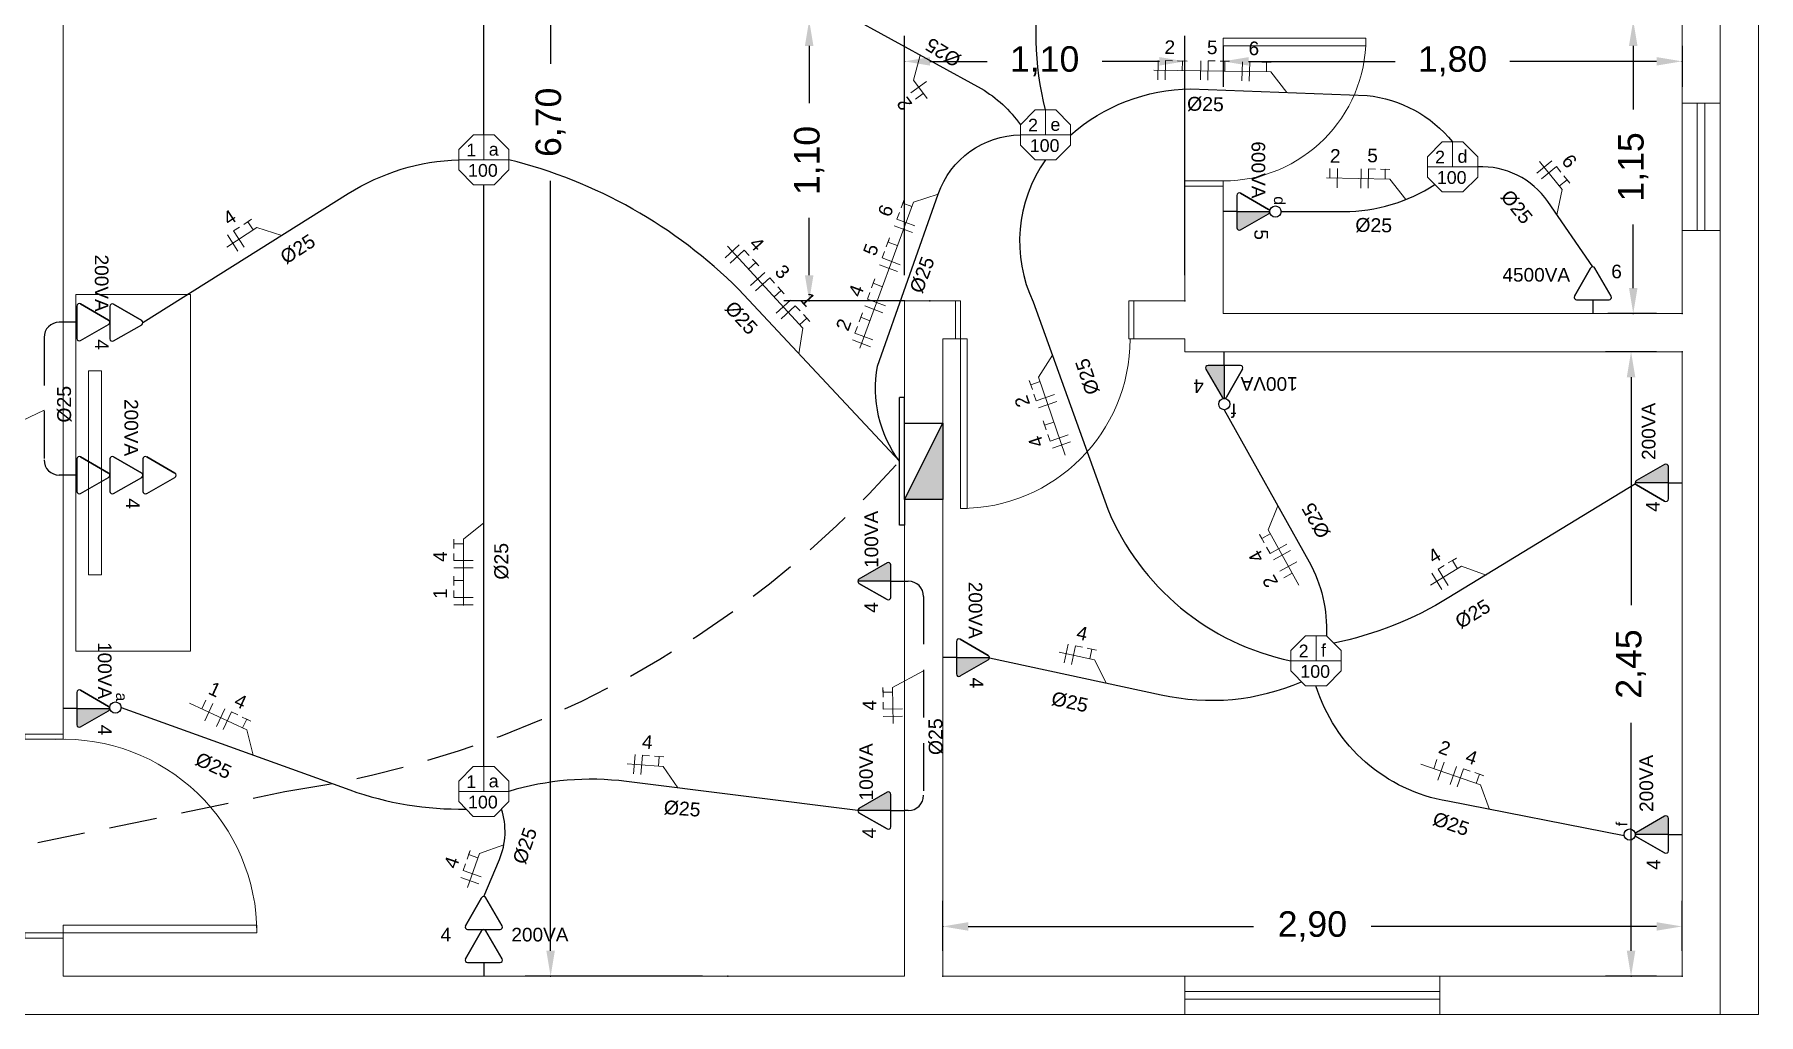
# Model space of a CAD drawing. Header units: millimetres. Extents: x 53 to 176, y -29 to 32.
# Drawn here: x 73.81 to 80.57, y 21.82 to 25.67 of the extents above; entities that cross this region are included whole.
import ezdxf

# ---------------------------------------------------------------- set-up
doc = ezdxf.new("R2010")
doc.units = ezdxf.units.MM
doc.linetypes.add('HIDDEN', pattern=[0.375, 0.25, -0.125])
doc.layers.get('0').update_dxf_attribs({"lineweight": 30})
for name, color, linetype in [('1 - Circuitos', 7, 'Continuous'), ('12 - Divisão dos circuitos', 7, 'Continuous'), ('5 - Identificadores', 7, 'Continuous'), ('7 - Eletroduto', 6, 'Continuous'), ('Pontos de iluminação', 5, 'Continuous'), ('Pontos de Tomadas', 240, 'Continuous')]:
    doc.layers.add(name, color=color, linetype=linetype)
for name, color, linetype, lineweight in [('19 - Diametros', 10, 'Continuous', 18), ('2 - Cotas', 242, 'Continuous', 9), ('3 - Cozinha', 160, 'Continuous', 20), ('4 - Edificação', 8, 'Continuous', 20), ('Portas', 251, 'Continuous', 9)]:
    doc.layers.add(name, color=color, linetype=linetype, lineweight=lineweight)
doc.styles.add('Arial0', font='arial.ttf', dxfattribs={"height": 3.14658})
doc.styles.add('SEACAD_Arial', font='arial.ttf')
doc.styles.get("Standard").update_dxf_attribs({"font": 'arial.ttf'})
doc.dimstyles.new('ISO-25', dxfattribs={"dimtxt": 0.1, "dimasz": 0.1, "dimexe": 0.1, "dimexo": 0.1, "dimgap": 0.1, "dimtad": 0, "dimzin": 1, "dimtxsty": 'Standard', "dimcen": 0.1, "dimadec": 0, "dimazin": 0, "dimtfac": 1, "dimtmove": 0, "dimatfit": 3, "dimfxl": 1, "dimarcsym": 0})
pattern_1 = [(0, (0, 0), (0, 6.985), [5.08, -1.905]), (90, (0, 0), (-6.985, 4e-16), [5.08, -1.905])]

# ---------------------------------------------------------------- blocks, each defined once
blk = doc.blocks.new('*D10')
at = {"layer": '12 - Divisão dos circuitos', "color": 0, "transparency": 16777216}
for p in [(80.2708, 24.4244), (80.0708, 21.9744), (80.2708, 21.9744)]:
    blk.add_point(p, dxfattribs=at)
at = {"layer": '2 - Cotas', "color": 0, "lineweight": -2, "transparency": 16777216}
for p, q in [((80.1708, 24.4244), (79.9708, 24.4244)), ((80.0708, 24.3244), (80.0708, 23.4305)), ((80.0708, 22.0744), (80.0708, 22.9683)), ((80.1708, 21.9744), (79.9708, 21.9744))]:
    blk.add_line(p, q, dxfattribs=at)
at = {"layer": '2 - Cotas', "color": 0, "transparency": 16777216}
for points in [[(80.0542, 24.3244), (80.0875, 24.3244), (80.0708, 24.4244)], [(80.0542, 22.0744), (80.0875, 22.0744), (80.0708, 21.9744)]]:
    blk.add_solid(points, dxfattribs=at)
at = {"layer": '2 - Cotas', "color": 0, "transparency": 16777216, "insert": (80.0708, 23.1994), "char_height": 0.1, "attachment_point": 5, "rotation": 90}
blk.add_mtext('2,45', dxfattribs=at)
blk = doc.blocks.new('*D11')
at = {"layer": '12 - Divisão dos circuitos', "color": 0, "transparency": 16777216}
for p in [(77.3708, 22.17), (77.3708, 21.9744), (80.2708, 21.9744)]:
    blk.add_point(p, dxfattribs=at)
at = {"layer": '2 - Cotas', "color": 0, "lineweight": -2, "transparency": 16777216}
for p, q in [((77.3708, 22.0744), (77.3708, 22.27)), ((80.2708, 22.0744), (80.2708, 22.27)), ((77.4708, 22.17), (78.5903, 22.17)), ((80.1708, 22.17), (79.0514, 22.17))]:
    blk.add_line(p, q, dxfattribs=at)
at = {"layer": '2 - Cotas', "color": 0, "transparency": 16777216}
for points in [[(77.4708, 22.1866), (77.4708, 22.1533), (77.3708, 22.17)], [(80.1708, 22.1866), (80.1708, 22.1533), (80.2708, 22.17)]]:
    blk.add_solid(points, dxfattribs=at)
at = {"layer": '2 - Cotas', "color": 0, "transparency": 16777216, "insert": (78.8208, 22.17), "char_height": 0.1, "attachment_point": 5}
blk.add_mtext('2,90', dxfattribs=at)
blk = doc.blocks.new('*D15')
at = {"layer": '12 - Divisão dos circuitos', "color": 0, "transparency": 16777216}
for p in [(80.2708, 25.7244), (80.0794, 24.5744), (80.2708, 24.5744)]:
    blk.add_point(p, dxfattribs=at)
at = {"layer": '2 - Cotas', "color": 0, "lineweight": -2, "transparency": 16777216}
for p, q in [((80.1708, 25.7244), (79.9794, 25.7244)), ((80.0794, 25.6244), (80.0794, 25.3749)), ((80.0794, 24.6744), (80.0794, 24.9238)), ((80.1708, 24.5744), (79.9794, 24.5744))]:
    blk.add_line(p, q, dxfattribs=at)
at = {"layer": '2 - Cotas', "color": 0, "transparency": 16777216}
for points in [[(80.0627, 25.6244), (80.0961, 25.6244), (80.0794, 25.7244)], [(80.0627, 24.6744), (80.0961, 24.6744), (80.0794, 24.5744)]]:
    blk.add_solid(points, dxfattribs=at)
at = {"layer": '2 - Cotas', "color": 0, "transparency": 16777216, "insert": (80.0794, 25.1494), "char_height": 0.1, "attachment_point": 5, "rotation": 90}
blk.add_mtext('1,15', dxfattribs=at)
blk = doc.blocks.new('*D29')
at = {"layer": '12 - Divisão dos circuitos', "color": 0, "transparency": 16777216}
for p in [(78.4708, 25.7244), (80.2708, 25.7244), (80.2708, 25.5636)]:
    blk.add_point(p, dxfattribs=at)
at = {"layer": '2 - Cotas', "color": 0, "lineweight": -2, "transparency": 16777216}
for p, q in [((78.4708, 25.6244), (78.4708, 25.4636)), ((78.5708, 25.5636), (79.1458, 25.5636)), ((80.1708, 25.5636), (79.5958, 25.5636)), ((80.2708, 25.6244), (80.2708, 25.4636))]:
    blk.add_line(p, q, dxfattribs=at)
at = {"layer": '2 - Cotas', "color": 0, "transparency": 16777216}
for points in [[(78.5708, 25.5803), (78.5708, 25.547), (78.4708, 25.5636)], [(80.1708, 25.5803), (80.1708, 25.547), (80.2708, 25.5636)]]:
    blk.add_solid(points, dxfattribs=at)
at = {"layer": '2 - Cotas', "color": 0, "transparency": 16777216, "insert": (79.3708, 25.5636), "char_height": 0.1, "attachment_point": 5}
blk.add_mtext('1,80', dxfattribs=at)
blk = doc.blocks.new('*D70')
at = {"layer": '12 - Divisão dos circuitos', "color": 0, "transparency": 16777216}
for p in [(76.5281, 28.6744), (75.8329, 21.9744), (76.5281, 21.9744)]:
    blk.add_point(p, dxfattribs=at)
at = {"layer": '2 - Cotas', "color": 0, "lineweight": -2, "transparency": 16777216}
for p, q in [((76.4281, 28.6744), (75.7329, 28.6744)), ((75.8329, 28.5744), (75.8329, 25.5544)), ((75.8329, 22.0744), (75.8329, 25.0944)), ((76.4281, 21.9744), (75.7329, 21.9744))]:
    blk.add_line(p, q, dxfattribs=at)
at = {"layer": '2 - Cotas', "color": 0, "transparency": 16777216}
for points in [[(75.8162, 28.5744), (75.8496, 28.5744), (75.8329, 28.6744)], [(75.8162, 22.0744), (75.8496, 22.0744), (75.8329, 21.9744)]]:
    blk.add_solid(points, dxfattribs=at)
at = {"layer": '2 - Cotas', "color": 0, "transparency": 16777216, "insert": (75.8329, 25.3244), "char_height": 0.1, "attachment_point": 5, "rotation": 90}
blk.add_mtext('6,70', dxfattribs=at)
blk = doc.blocks.new('*D71')
at = {"layer": '12 - Divisão dos circuitos', "color": 0, "transparency": 16777216}
for p in [(77.3208, 25.7244), (76.8471, 24.6244), (77.3208, 24.6244)]:
    blk.add_point(p, dxfattribs=at)
at = {"layer": '2 - Cotas', "color": 0, "lineweight": -2, "transparency": 16777216}
for p, q in [((77.2208, 25.7244), (76.7471, 25.7244)), ((76.8471, 25.6244), (76.8471, 25.3994)), ((76.8471, 24.7244), (76.8471, 24.9494)), ((77.2208, 24.6244), (76.7471, 24.6244))]:
    blk.add_line(p, q, dxfattribs=at)
at = {"layer": '2 - Cotas', "color": 0, "transparency": 16777216}
for points in [[(76.8304, 25.6244), (76.8638, 25.6244), (76.8471, 25.7244)], [(76.8304, 24.7244), (76.8638, 24.7244), (76.8471, 24.6244)]]:
    blk.add_solid(points, dxfattribs=at)
at = {"layer": '2 - Cotas', "color": 0, "transparency": 16777216, "insert": (76.8471, 25.1744), "char_height": 0.1, "attachment_point": 5, "rotation": 90}
blk.add_mtext('1,10', dxfattribs=at)
blk = doc.blocks.new('*D72')
at = {"layer": '12 - Divisão dos circuitos', "color": 0, "transparency": 16777216}
for p in [(77.2208, 25.5636), (77.2208, 24.6244), (78.3208, 24.6244)]:
    blk.add_point(p, dxfattribs=at)
at = {"layer": '2 - Cotas', "color": 0, "lineweight": -2, "transparency": 16777216}
for p, q in [((77.2208, 24.7244), (77.2208, 25.6636)), ((78.3208, 24.7244), (78.3208, 25.6636)), ((77.3208, 25.5636), (77.5458, 25.5636)), ((78.2208, 25.5636), (77.9958, 25.5636))]:
    blk.add_line(p, q, dxfattribs=at)
at = {"layer": '2 - Cotas', "color": 0, "transparency": 16777216}
for points in [[(77.3208, 25.5803), (77.3208, 25.547), (77.2208, 25.5636)], [(78.2208, 25.5803), (78.2208, 25.547), (78.3208, 25.5636)]]:
    blk.add_solid(points, dxfattribs=at)
at = {"layer": '2 - Cotas', "color": 0, "transparency": 16777216, "insert": (77.7708, 25.5636), "char_height": 0.1, "attachment_point": 5}
blk.add_mtext('1,10', dxfattribs=at)
blk = doc.blocks.new('ponto de luz')
at = {"color": 5, "linetype": 'Continuous', "lineweight": 15, "true_color": 0x000005}
blk.add_lwpolyline([(63.6396, -13.7603), (63.5583, -13.7603), (63.5009, -13.8188), (63.5009, -13.8984), (63.5583, -13.9569), (63.6396, -13.9569), (63.698, -13.8984), (63.698, -13.8188)], close=True, dxfattribs=at)
for points in [[(63.5995, -13.8589), (63.5995, -13.7603), (63.5995, -13.7603)], [(63.698, -13.8589), (63.5009, -13.8589), (63.5009, -13.8589)]]:
    blk.add_lwpolyline(points, dxfattribs=at)
at = {"layer": '1 - Circuitos'}
blk.add_attdef('N', (63.5309, -13.8452), '', height=0.05, dxfattribs=at)
at = {"layer": '5 - Identificadores', "flags": 4}
for tag, p in [('R', (63.6187, -13.8426)), ('S', (63.5376, -13.9254))]:
    blk.add_attdef(tag, p, '', height=0.05, dxfattribs=at)

msp = doc.modelspace()

# ---------------------------------------------------------------- hatches: boundary and pattern name
at = {"layer": '7 - Eletroduto'}
h = msp.add_hatch(color=256, dxfattribs=at)
h.dxf.hatch_style = 1
h.paths.add_polyline_path([(77.3708, 23.8446), (77.3708, 24.1446), (77.2208, 23.8446)])
at = {"layer": 'Pontos de Tomadas'}
h = msp.add_hatch(color=256, dxfattribs=at)
h.dxf.hatch_style = 1
h.paths.add_polyline_path([(78.6492, 24.9659, 0.268035), (78.6541, 24.9744), (78.5245, 24.9744), (78.5245, 24.9108, 0.577243), (78.5391, 24.9024)])
h = msp.add_hatch(dxfattribs=at)
h.set_pattern_fill('ANGLE', color=256)
h.set_pattern_definition(pattern_1)
h.paths.add_polyline_path([(79.9293, 24.7528, 0.577564), (79.9124, 24.7528), (79.8488, 24.6426, 0.577243), (79.8573, 24.628), (79.9844, 24.628, 0.577243), (79.9928, 24.6426)])
h = msp.add_hatch(dxfattribs=at)
h.set_pattern_fill('ANGLE', color=256)
h.set_pattern_definition(pattern_1)
h.paths.add_polyline_path([(79.9293, 24.7528, 0.577564), (79.9124, 24.7528), (79.8488, 24.6426, 0.577243), (79.8573, 24.628), (79.9844, 24.628, 0.577243), (79.9928, 24.6426)])
h = msp.add_hatch(dxfattribs=at)
h.set_pattern_fill('ANGLE', color=256)
h.set_pattern_definition(pattern_1)
h.paths.add_polyline_path([(79.9293, 24.7528, 0.577564), (79.9124, 24.7528), (79.8488, 24.6426, 0.577243), (79.8573, 24.628), (79.9844, 24.628, 0.577243), (79.9928, 24.6426)])
h = msp.add_hatch(color=256, dxfattribs=at)
h.dxf.hatch_style = 1
h.paths.add_polyline_path([(78.4669, 24.246, 0.268035), (78.4753, 24.2411), (78.4753, 24.3708), (78.4117, 24.3708, 0.577243), (78.4033, 24.3561)])
h = msp.add_hatch(dxfattribs=at)
h.set_pattern_fill('ANGLE', color=256)
h.set_pattern_definition(pattern_1)
h.paths.add_polyline_path([(78.4533, 24.2191, 1), (78.4973, 24.2191, 1)])
h = msp.add_hatch(color=256, dxfattribs=at)
h.dxf.hatch_style = 1
h.paths.add_polyline_path([(80.0924, 23.9188, 0.268035), (80.0875, 23.9104), (80.2172, 23.9104), (80.2172, 23.9739, 0.577243), (80.2026, 23.9824)])
h = msp.add_hatch(color=256, dxfattribs=at)
h.dxf.hatch_style = 1
h.paths.add_polyline_path([(77.0424, 23.5328, 0.268035), (77.0375, 23.5244), (77.1672, 23.5244), (77.1672, 23.5879, 0.577243), (77.1526, 23.5964)])
h = msp.add_hatch(color=256, dxfattribs=at)
h.dxf.hatch_style = 1
h.paths.add_polyline_path([(77.5492, 23.2159, 0.268035), (77.5541, 23.2244), (77.4245, 23.2244), (77.4245, 23.1608, 0.577243), (77.4391, 23.1524)])
h = msp.add_hatch(color=256, dxfattribs=at)
h.dxf.hatch_style = 1
h.paths.add_polyline_path([(74.0992, 23.0159, 0.268035), (74.1041, 23.0244), (73.9745, 23.0244), (73.9745, 22.9608, 0.577243), (73.9891, 22.9524)])
h = msp.add_hatch(color=256, dxfattribs=at)
h.dxf.hatch_style = 1
h.paths.add_polyline_path([(77.0424, 22.6328, 0.268035), (77.0375, 22.6244), (77.1672, 22.6244), (77.1672, 22.6879, 0.577243), (77.1526, 22.6964)])
h = msp.add_hatch(color=256, dxfattribs=at)
h.dxf.hatch_style = 1
h.paths.add_polyline_path([(80.0924, 22.5388, 0.268035), (80.0875, 22.5304), (80.2172, 22.5304), (80.2172, 22.5939, 0.577243), (80.2026, 22.6024)])
h = msp.add_hatch(dxfattribs=at)
h.set_pattern_fill('ANGLE', color=256)
h.set_pattern_definition(pattern_1)
h.paths.add_polyline_path([(80.0435, 22.5304, 1), (80.0875, 22.5304, 1)])

# ---------------------------------------------------------------- linework, layer by layer
at = {"layer": '1 - Circuitos', "color": 5, "linetype": 'Continuous', "lineweight": 15, "true_color": 0x000005}
for points in [[(77.2823, 25.5883), (77.2567, 25.4894), (77.3095, 25.4178)], [(78.7213, 25.4415), (78.6584, 25.522), (78.199, 25.5286)], [(79.7802, 24.9613), (79.8012, 25.0613), (79.7121, 25.1712)], [(79.1871, 25.0213), (79.1241, 25.1017), (78.8759, 25.1061)], [(77.353, 25.0432), (77.2562, 25.0106), (77.0457, 24.4384)], [(74.7781, 24.881), (74.6808, 24.9124), (74.5622, 24.8353)], [(76.8069, 24.4161), (76.8217, 24.5172), (76.5264, 24.8381)], [(77.8011, 24.4106), (77.7468, 24.3241), (77.8508, 24.0193)], [(73.8458, 24.1947), (73.7318, 24.1406), (73.721, 23.9995)], [(78.6851, 23.8204), (78.6471, 23.7255), (78.7679, 23.5087)], [(75.5708, 23.7538), (75.4915, 23.6894), (75.4915, 23.4284)], [(79.5019, 23.5483), (79.4056, 23.5826), (79.2848, 23.5089)], [(78.0123, 23.1252), (77.966, 23.2163), (77.8276, 23.246)], [(77.2958, 23.1725), (77.1745, 23.1072), (77.1761, 22.9657)], [(74.6662, 22.8421), (74.6411, 22.9411), (74.4158, 23.0454)], [(76.3319, 22.7132), (76.2738, 22.7972), (76.1328, 22.8081)], [(79.5155, 22.629), (79.4805, 22.725), (79.2458, 22.8059)], [(75.6494, 22.4906), (75.5533, 22.4559), (75.5069, 22.3222)]]:
    msp.add_lwpolyline(points, dxfattribs=at)
at = {"layer": '1 - Circuitos', "color": 7, "linetype": 'Continuous', "lineweight": 15, "true_color": 0x000007}
for points in [[(78.2149, 25.4913), (78.2163, 25.5669), (78.2163, 25.5669)], [(78.2728, 25.5658), (78.2451, 25.5663), (78.2437, 25.4908)], [(78.2922, 25.5655), (78.3293, 25.5648), (78.3113, 25.5651), (78.3106, 25.527)], [(78.3814, 25.4905), (78.3827, 25.5661), (78.3827, 25.5661)], [(78.4393, 25.5651), (78.4116, 25.5656), (78.4102, 25.49)], [(78.4587, 25.5648), (78.4958, 25.5641), (78.4778, 25.5644), (78.4771, 25.5262)], [(78.5447, 25.4867), (78.5461, 25.5623), (78.5461, 25.5623)], [(78.6026, 25.5612), (78.5749, 25.5617), (78.5735, 25.4861)], [(78.6221, 25.5609), (78.6591, 25.5602), (78.6411, 25.5605), (78.6405, 25.5224)], [(77.3073, 25.4846), (77.2464, 25.4397), (77.2464, 25.4397)], [(77.2948, 25.4378), (77.2644, 25.4153), (77.2644, 25.4153)], [(79.701, 25.1255), (79.7597, 25.1732), (79.7597, 25.1732)], [(78.8888, 25.1058), (78.8895, 25.1436), (78.8895, 25.1436)], [(78.9184, 25.0675), (78.9197, 25.1431), (78.9197, 25.1431)], [(79.0104, 25.0663), (79.0117, 25.1419), (79.0117, 25.1419)], [(79.0682, 25.1409), (79.0405, 25.1414), (79.0392, 25.0658)], [(79.0877, 25.1405), (79.1248, 25.1399), (79.1068, 25.1402), (79.1061, 25.102)], [(79.7953, 25.1293), (79.7778, 25.1508), (79.7191, 25.1032)], [(79.8076, 25.1142), (79.8309, 25.0854), (79.8196, 25.0993), (79.7899, 25.0753)], [(77.2075, 24.9892), (77.2204, 25.0239), (77.2142, 25.0071), (77.2499, 24.9937)], [(77.2007, 24.9709), (77.191, 24.945), (77.2619, 24.9186)], [(74.6126, 24.9136), (74.5894, 24.8985), (74.6306, 24.8351)], [(74.629, 24.9242), (74.66, 24.9444), (74.645, 24.9346), (74.6658, 24.9026)], [(77.2518, 24.8916), (77.181, 24.918), (77.181, 24.918)], [(74.6065, 24.8194), (74.5653, 24.8828), (74.5653, 24.8828)], [(76.5172, 24.7928), (76.5729, 24.844), (76.5729, 24.844)], [(76.6111, 24.8024), (76.5924, 24.8228), (76.5367, 24.7716)], [(77.1496, 24.8364), (77.1625, 24.8711), (77.1563, 24.8543), (77.1921, 24.8409)], [(76.6243, 24.7881), (76.6494, 24.7608), (76.6372, 24.774), (76.6091, 24.7482)], [(77.1939, 24.7388), (77.1231, 24.7652), (77.1231, 24.7652)], [(77.1428, 24.8181), (77.1331, 24.7922), (77.204, 24.7658)], [(76.6174, 24.6839), (76.6731, 24.7351), (76.6731, 24.7351)], [(76.7114, 24.6935), (76.6926, 24.7139), (76.637, 24.6627)], [(77.092, 24.6751), (77.1049, 24.7098), (77.0987, 24.693), (77.1344, 24.6796)], [(76.7245, 24.6792), (76.7496, 24.6519), (76.7375, 24.6651), (76.7094, 24.6393)], [(76.7176, 24.5751), (76.7732, 24.6263), (76.7732, 24.6263)], [(77.0852, 24.6568), (77.0755, 24.6309), (77.1464, 24.6045)], [(76.8115, 24.5847), (76.7927, 24.6051), (76.7371, 24.5539)], [(76.8247, 24.5704), (76.8497, 24.5431), (76.8376, 24.5563), (76.8095, 24.5305)], [(77.0429, 24.5417), (77.0559, 24.5765), (77.0496, 24.5596), (77.0854, 24.5463)], [(77.1363, 24.5775), (77.0655, 24.6039), (77.0655, 24.6039)], [(77.0361, 24.5235), (77.0265, 24.4975), (77.0973, 24.4711)], [(77.0873, 24.4441), (77.0164, 24.4705), (77.0164, 24.4705)], [(77.7226, 24.2767), (77.7106, 24.3117), (77.7164, 24.2947), (77.7526, 24.3071)], [(77.7289, 24.2582), (77.7378, 24.232), (77.8094, 24.2564)], [(77.8187, 24.2292), (77.7471, 24.2047), (77.7471, 24.2047)], [(77.7766, 24.1183), (77.7647, 24.1534), (77.7705, 24.1364), (77.8066, 24.1487)], [(77.7829, 24.0999), (77.7919, 24.0737), (77.8634, 24.0981)], [(77.8727, 24.0708), (77.8012, 24.0464), (77.8012, 24.0464)], [(75.4533, 23.6523), (75.4533, 23.6894), (75.4533, 23.6714), (75.4915, 23.6714)], [(78.6318, 23.6746), (78.6138, 23.707), (78.6225, 23.6913), (78.6559, 23.7098)], [(78.6413, 23.6576), (78.6547, 23.6334), (78.7208, 23.6702)], [(75.4533, 23.6329), (75.4533, 23.6052), (75.5289, 23.6052)], [(78.7348, 23.645), (78.6688, 23.6082), (78.6688, 23.6082)], [(79.3541, 23.5959), (79.3857, 23.6152), (79.3704, 23.6058), (79.3903, 23.5732)], [(75.5289, 23.5763), (75.4533, 23.5763), (75.4533, 23.5763)], [(75.4533, 23.5074), (75.4533, 23.5445), (75.4533, 23.5265), (75.4915, 23.5265)], [(78.7598, 23.6002), (78.6937, 23.5634), (78.6937, 23.5634)], [(78.7414, 23.5554), (78.7084, 23.537), (78.7084, 23.537)], [(79.3286, 23.4918), (79.2892, 23.5563), (79.2892, 23.5563)], [(79.3375, 23.5857), (79.3138, 23.5713), (79.3532, 23.5068)], [(75.4533, 23.4879), (75.4533, 23.4602), (75.5289, 23.4602)], [(75.5289, 23.4314), (75.4533, 23.4314), (75.4533, 23.4314)], [(77.8476, 23.2034), (77.8635, 23.2774), (77.8635, 23.2774)], [(77.9187, 23.2655), (77.8916, 23.2713), (77.8758, 23.1974)], [(77.9378, 23.2614), (77.974, 23.2536), (77.9564, 23.2574), (77.9484, 23.2201)], [(77.1369, 23.0697), (77.1365, 23.1068), (77.1367, 23.0888), (77.1749, 23.0892)], [(74.4647, 23.0232), (74.4806, 23.0575), (74.4806, 23.0575)], [(74.4762, 22.9761), (74.508, 23.0448), (74.508, 23.0448)], [(74.5228, 22.9546), (74.5545, 23.0233), (74.5545, 23.0233)], [(74.6058, 22.9995), (74.5807, 23.0112), (74.5489, 22.9425)], [(77.1371, 23.0503), (77.1374, 23.0226), (77.213, 23.0234)], [(77.2133, 22.9946), (77.1377, 22.9937), (77.1377, 22.9937)], [(74.6235, 22.9914), (74.6571, 22.9758), (74.6408, 22.9833), (74.6248, 22.9487)], [(76.1582, 22.7686), (76.1641, 22.844), (76.1641, 22.844)], [(76.2204, 22.8397), (76.1928, 22.8418), (76.187, 22.7664)], [(76.2398, 22.8382), (76.2768, 22.8353), (76.2589, 22.8367), (76.2559, 22.7986)], [(79.2967, 22.7888), (79.309, 22.8245), (79.309, 22.8245)], [(79.313, 22.7432), (79.3376, 22.8147), (79.3376, 22.8147)], [(79.3614, 22.7265), (79.386, 22.798), (79.386, 22.798)], [(79.4395, 22.7796), (79.4133, 22.7886), (79.3887, 22.7171)], [(79.4579, 22.7732), (79.4929, 22.7611), (79.4759, 22.767), (79.4635, 22.7309)], [(75.5051, 22.4334), (75.5173, 22.4684), (75.5114, 22.4515), (75.5474, 22.4389)], [(75.4987, 22.415), (75.4896, 22.3889), (75.561, 22.364)], [(75.5516, 22.3368), (75.4801, 22.3617), (75.4801, 22.3617)]]:
    msp.add_lwpolyline(points, dxfattribs=at)
at = {"layer": '3 - Cozinha'}
for points in [[(74.4208, 23.2494), (74.4208, 24.6494), (73.9708, 24.6494), (73.9708, 23.2494)], [(74.0708, 23.5494), (74.0708, 24.3494), (74.0208, 24.3494), (74.0208, 23.5494)]]:
    msp.add_lwpolyline(points, close=True, dxfattribs=at)
at = {"layer": '4 - Edificação'}
for p, q in [((80.4208, 28.8244), (80.4208, 21.9744)), ((73.9208, 22.9244), (73.9208, 28.6744)), ((80.2708, 25.7244), (80.2708, 24.5744)), ((78.3208, 25.0744), (78.3208, 24.6244)), ((78.4708, 25.0744), (78.4708, 24.5744)), ((77.2208, 21.9744), (77.2208, 24.6244)), ((77.2208, 24.6244), (77.4208, 24.6244)), ((77.4208, 24.6244), (77.4208, 24.4744)), ((78.1208, 24.6244), (78.3208, 24.6244)), ((80.2708, 24.5744), (78.4708, 24.5744)), ((77.4208, 24.4744), (77.3708, 24.4744)), ((77.3708, 24.4744), (77.3708, 21.9744)), ((78.1208, 24.4744), (78.3208, 24.4744)), ((78.3208, 24.4744), (78.3208, 24.4244)), ((78.3208, 24.4244), (80.2708, 24.4244)), ((80.2708, 24.4244), (80.2708, 21.9744)), ((73.9208, 22.9244), (73.7708, 22.9244)), ((73.7708, 22.1244), (73.9208, 22.1244)), ((73.9208, 22.1244), (73.9208, 21.9744)), ((73.9208, 21.9744), (77.2208, 21.9744)), ((76.1708, 21.9744), (76.1708, 21.9744)), ((77.3708, 21.9744), (80.2708, 21.9744)), ((80.4208, 21.9744), (80.4208, 21.8244)), ((55.6708, 21.8244), (80.4208, 21.8244))]:
    msp.add_line(p, q, dxfattribs=at)
at = {"layer": '4 - Edificação', "color": 252}
msp.add_lwpolyline([(53.5708, 21.8244), (80.5708, 21.8244), (80.5708, 29.8244), (53.5708, 29.8244)], close=True, dxfattribs=at)
at = {"layer": '7 - Eletroduto'}
for p, q in [((73.9208, 24.5401), (73.9058, 24.5401)), ((77.2208, 24.2446), (77.2008, 24.2446)), ((77.2008, 23.7446), (77.2008, 24.2446)), ((77.2208, 24.1446), (77.2208, 24.2446)), ((77.2208, 23.8446), (77.2208, 24.1446)), ((77.2208, 24.1446), (77.3708, 24.1446)), ((77.2208, 23.8446), (77.3708, 24.1446)), ((77.3708, 24.1446), (77.3708, 23.8446)), ((73.9208, 23.9401), (73.9058, 23.9401)), ((77.3708, 23.8446), (77.2208, 23.8446)), ((77.2208, 23.8446), (77.2208, 23.7446)), ((77.2208, 23.7446), (77.2008, 23.7446)), ((77.2208, 23.5244), (77.2358, 23.5244)), ((77.2358, 22.6244), (77.2208, 22.6244))]:
    msp.add_line(p, q, dxfattribs=at)
at = {"layer": '7 - Eletroduto', "linetype": 'HIDDEN', "ltscale": 0.75}
for p, q in [((73.8458, 24.4801), (73.8458, 24.0001)), ((77.2958, 23.4644), (77.2958, 22.6844))]:
    msp.add_line(p, q, dxfattribs=at)
at = {"layer": '7 - Eletroduto'}
for points in [[(77.7736, 25.3733, -0.110493), (77.7611, 25.9121), (77.9916, 26.6712, -0.333735), (78.728, 27.2729, -114.141172)], [(76.9935, 25.9381, 0.587466), (76.9927, 25.7474), (77.5215, 25.4569, -0.106433), (77.6756, 25.3149, -0.266852)], [(77.8728, 25.275, -0.179447), (78.3432, 25.4554), (79.0353, 25.43, -0.196648), (79.3708, 25.248, 0.087616)], [(77.2008, 23.9946, -0.206387), (77.1152, 24.3674), (77.353, 25.0432, -0.314386), (77.6756, 25.275, 2.399391)], [(74.2337, 24.5387), (75.0393, 25.0452, -0.133381), (75.4724, 25.1773, 2.343507)], [(77.2008, 23.9946), (76.5709, 24.6686, 0.136065), (75.6695, 25.1773, -3.420166)], [(77.7736, 25.1767, 0.270536), (77.7258, 24.6196), (78.0186, 23.8068, 0.247981), (78.7369, 23.2118, 85.26147)], [(79.9208, 24.7577), (79.7443, 25.0133, 0.25816), (79.4694, 25.1497, -1.805639)], [(78.6981, 24.9744), (78.9445, 24.9744, 0.145834), (79.3009, 25.0806, -0.298007)], [(78.4753, 24.1971), (78.8079, 23.5999, -0.140255), (78.8756, 23.3103, 1.050445)], [(80.0885, 23.9061), (79.3565, 23.4597, -0.085772), (78.9048, 23.2811, -5.004622)], [(77.5541, 23.2236), (78.2277, 23.079, 0.159269), (78.7782, 23.1301, 0.92046)], [(80.0441, 22.5256), (79.3521, 22.661, -0.28237), (78.8349, 23.1137, -1.35805)], [(74.1477, 23.0288), (75.0455, 22.7055, 0.0915), (75.5009, 22.6306, -0.009714)], [(77.0375, 22.6244), (76.13, 22.7386, 0.105119), (75.6694, 22.6997, 0.74224)], [(75.5708, 22.2873), (75.6319, 22.432, 0.18066), (75.6402, 22.6306, -1.378536)]]:
    msp.add_lwpolyline(points, format="xyb", dxfattribs=at)
for points in [[(75.5709, 25.2759), (75.5709, 27.1764)], [(75.5708, 22.798), (75.5708, 25.0793)]]:
    msp.add_lwpolyline(points, dxfattribs=at)
at = {"layer": '7 - Eletroduto', "linetype": 'HIDDEN', "ltscale": 0.75}
msp.add_lwpolyline([(71.2877, 21.9744), (74.7897, 22.6993, 0.177911), (77.2008, 23.9946, -2.846836)], format="xyb", dxfattribs=at)
at = {"layer": '7 - Eletroduto'}
for centre, start, end in [((73.9058, 24.4801), 90, 180), ((73.9058, 24.0001), 180, 270), ((77.2358, 23.4644), 0, 90), ((77.2358, 22.6844), 270, 0)]:
    msp.add_arc(centre, 0.06, start, end, dxfattribs=at)
at = {"layer": 'Pontos de Tomadas'}
for p, q in [((78.5245, 25.0379), (78.5245, 24.9108)), ((78.5391, 25.0464), (78.6492, 24.9828)), ((78.6492, 24.9828), (78.5391, 25.0464)), ((78.6492, 24.9828), (78.5391, 25.0464)), ((78.5245, 24.9744), (78.4708, 24.9744)), ((78.5245, 24.9744), (78.6541, 24.9744)), ((78.5391, 24.9024), (78.6492, 24.9659)), ((79.8488, 24.6426), (79.9124, 24.7528)), ((79.9124, 24.7528), (79.8488, 24.6426)), ((79.9124, 24.7528), (79.8488, 24.6426)), ((79.9928, 24.6426), (79.9293, 24.7528)), ((79.8573, 24.628), (79.9844, 24.628)), ((79.9208, 24.628), (79.9208, 24.5744)), ((73.9745, 24.6037), (73.9745, 24.4766)), ((73.9891, 24.6121), (74.0992, 24.5486)), ((74.0992, 24.5486), (73.9891, 24.6121)), ((74.0992, 24.5486), (73.9891, 24.6121)), ((74.104, 24.6023), (74.104, 24.4752)), ((74.1186, 24.6107), (74.2288, 24.5472)), ((74.2288, 24.5472), (74.1186, 24.6107)), ((74.2288, 24.5472), (74.1186, 24.6107)), ((73.9745, 24.5401), (73.9208, 24.5401)), ((73.9891, 24.4681), (74.0992, 24.5317)), ((74.1186, 24.4667), (74.2288, 24.5303)), ((78.4753, 24.3708), (78.4753, 24.4244)), ((78.4033, 24.3561), (78.4669, 24.246)), ((78.5389, 24.3708), (78.4117, 24.3708)), ((78.4753, 24.3708), (78.4753, 24.2411)), ((78.5473, 24.3561), (78.4837, 24.246)), ((78.4837, 24.246), (78.5473, 24.3561)), ((78.4837, 24.246), (78.5473, 24.3561)), ((73.9891, 24.0121), (74.0992, 23.9486)), ((74.0992, 23.9486), (73.9891, 24.0121)), ((74.0992, 23.9486), (73.9891, 24.0121)), ((74.1187, 24.0121), (74.2289, 23.9486)), ((74.2289, 23.9486), (74.1187, 24.0121)), ((74.2289, 23.9486), (74.1187, 24.0121)), ((74.2484, 24.0121), (74.3586, 23.9486)), ((74.3586, 23.9486), (74.2484, 24.0121)), ((74.3586, 23.9486), (74.2484, 24.0121)), ((73.9745, 23.9401), (73.9208, 23.9401)), ((73.9745, 24.0037), (73.9745, 23.8766)), ((74.1041, 24.0037), (74.1041, 23.8766)), ((74.2338, 24.0037), (74.2338, 23.8766)), ((80.2026, 23.9824), (80.0924, 23.9188)), ((80.2172, 23.8468), (80.2172, 23.9739)), ((73.9891, 23.8681), (74.0992, 23.9317)), ((74.1187, 23.8681), (74.2289, 23.9317)), ((74.2484, 23.8681), (74.3586, 23.9317)), ((80.2172, 23.9104), (80.0875, 23.9104)), ((80.2026, 23.8384), (80.0924, 23.9019)), ((80.0924, 23.9019), (80.2026, 23.8384)), ((80.0924, 23.9019), (80.2026, 23.8384)), ((80.2172, 23.9104), (80.2708, 23.9104)), ((77.1526, 23.5964), (77.0424, 23.5328)), ((77.1672, 23.4608), (77.1672, 23.5879)), ((77.1672, 23.5244), (77.0375, 23.5244)), ((77.1526, 23.4524), (77.0424, 23.5159)), ((77.0424, 23.5159), (77.1526, 23.4524)), ((77.0424, 23.5159), (77.1526, 23.4524)), ((77.1672, 23.5244), (77.2208, 23.5244)), ((77.4245, 23.2879), (77.4245, 23.1608)), ((77.4391, 23.2964), (77.5492, 23.2328)), ((77.5492, 23.2328), (77.4391, 23.2964)), ((77.5492, 23.2328), (77.4391, 23.2964)), ((77.4245, 23.2244), (77.3708, 23.2244)), ((77.4245, 23.2244), (77.5541, 23.2244)), ((77.4391, 23.1524), (77.5492, 23.2159)), ((73.9745, 23.0879), (73.9745, 22.9608)), ((73.9891, 23.0964), (74.0992, 23.0328)), ((74.0992, 23.0328), (73.9891, 23.0964)), ((74.0992, 23.0328), (73.9891, 23.0964)), ((73.9745, 23.0244), (73.9208, 23.0244)), ((73.9745, 23.0244), (74.1041, 23.0244)), ((73.9891, 22.9524), (74.0992, 23.0159)), ((77.1526, 22.6964), (77.0424, 22.6328)), ((77.1672, 22.5608), (77.1672, 22.6879)), ((77.1672, 22.6244), (77.0375, 22.6244)), ((77.1526, 22.5524), (77.0424, 22.6159)), ((77.0424, 22.6159), (77.1526, 22.5524)), ((77.0424, 22.6159), (77.1526, 22.5524)), ((77.1672, 22.6244), (77.2208, 22.6244)), ((80.2026, 22.6024), (80.0924, 22.5388)), ((80.2172, 22.4668), (80.2172, 22.5939)), ((80.2172, 22.5304), (80.0875, 22.5304)), ((80.2026, 22.4584), (80.0924, 22.5219)), ((80.0924, 22.5219), (80.2026, 22.4584)), ((80.0924, 22.5219), (80.2026, 22.4584)), ((80.2172, 22.5304), (80.2708, 22.5304)), ((75.4988, 22.1723), (75.5624, 22.2825)), ((75.5624, 22.2825), (75.4988, 22.1723)), ((75.5624, 22.2825), (75.4988, 22.1723)), ((75.6428, 22.1723), (75.5793, 22.2825)), ((75.4988, 22.0426), (75.5624, 22.1528)), ((75.5624, 22.1528), (75.4988, 22.0426)), ((75.5624, 22.1528), (75.4988, 22.0426)), ((75.5073, 22.1577), (75.6344, 22.1577)), ((75.6428, 22.0426), (75.5793, 22.1528)), ((75.5073, 22.028), (75.6344, 22.028)), ((75.5708, 22.028), (75.5708, 21.9744))]:
    msp.add_line(p, q, dxfattribs=at)
for centre in [(78.6761, 24.9744), (78.4753, 24.2191), (74.1257, 23.0288), (80.0655, 22.5304)]:
    msp.add_circle(centre, 0.022, dxfattribs=at)
for centre, start, end in [((78.5342, 25.0379), 60.01836, 180), ((78.6444, 24.9744), 299.98164, 60.01836), ((78.5342, 24.9108), 180, 299.98164), ((79.9208, 24.7479), 29.98164, 150.01836), ((79.8573, 24.6378), 150.01836, 270), ((79.9844, 24.6378), 270, 29.98164), ((73.9842, 24.6037), 60.01836, 180), ((74.0944, 24.5401), 299.98164, 60.01836), ((74.1138, 24.6023), 60.01836, 180), ((74.2239, 24.5387), 299.98164, 60.01836), ((73.9842, 24.4766), 180, 299.98164), ((74.1138, 24.4752), 180, 299.98164), ((78.4117, 24.361), 90, 209.98164), ((78.5389, 24.361), 330.01836, 90), ((78.4753, 24.2508), 209.98164, 330.01836), ((73.9842, 24.0037), 60.01836, 180), ((74.1139, 24.0037), 60.01836, 180), ((74.2435, 24.0037), 60.01836, 180), ((74.0944, 23.9401), 299.98164, 60.01836), ((74.224, 23.9401), 299.98164, 60.01836), ((74.3537, 23.9401), 299.98164, 60.01836), ((80.2075, 23.9739), 0, 119.98164), ((73.9842, 23.8766), 180, 299.98164), ((74.1139, 23.8766), 180, 299.98164), ((74.2435, 23.8766), 180, 299.98164), ((80.0973, 23.9104), 119.98164, 240.01836), ((80.2075, 23.8468), 240.01836, 0), ((77.1575, 23.5879), 0, 119.98164), ((77.0473, 23.5244), 119.98164, 240.01836), ((77.1575, 23.4608), 240.01836, 0), ((77.4342, 23.2879), 60.01836, 180), ((77.5444, 23.2244), 299.98164, 60.01836), ((77.4342, 23.1608), 180, 299.98164), ((73.9842, 23.0879), 60.01836, 180), ((74.0944, 23.0244), 299.98164, 60.01836), ((73.9842, 22.9608), 180, 299.98164), ((77.1575, 22.6879), 0, 119.98164), ((77.0473, 22.6244), 119.98164, 240.01836), ((80.2075, 22.5939), 0, 119.98164), ((77.1575, 22.5608), 240.01836, 0), ((80.0973, 22.5304), 119.98164, 240.01836), ((80.2075, 22.4668), 240.01836, 0), ((75.5708, 22.2776), 29.98164, 150.01836), ((75.5073, 22.1674), 150.01836, 270), ((75.5708, 22.1479), 29.98164, 150.01836), ((75.6344, 22.1674), 270, 29.98164), ((75.5073, 22.0378), 150.01836, 270), ((75.6344, 22.0378), 270, 29.98164)]:
    msp.add_arc(centre, 0.00975, start, end, dxfattribs=at)
at = {"layer": 'Portas'}
for p, q in [((80.3308, 25.3994), (80.3308, 24.8994)), ((80.3608, 25.3994), (80.3608, 24.8994)), ((78.3208, 21.9144), (79.3208, 21.9144)), ((78.3208, 21.8844), (79.3208, 21.8844))]:
    msp.add_line(p, q, dxfattribs=at)
for points in [[(78.4708, 25.6544), (78.4708, 25.6244), (79.0308, 25.6244), (79.0308, 25.6544)], [(80.2708, 25.3994), (80.2708, 24.8994), (80.4208, 24.8994), (80.4208, 25.3994)], [(78.4708, 25.0944), (78.3208, 25.0944), (78.3208, 25.0744), (78.4708, 25.0744)], [(77.4208, 24.4744), (77.4208, 24.6244), (77.4408, 24.6244), (77.4408, 24.4744)], [(78.1008, 24.4744), (78.1008, 24.6244), (78.1208, 24.6244), (78.1208, 24.4744)], [(77.4408, 24.4744), (77.4671, 24.4744), (77.4671, 23.8094), (77.4408, 23.8094)], [(73.9208, 22.9044), (73.7708, 22.9044), (73.7708, 22.9244), (73.9208, 22.9244)], [(73.9208, 22.1244), (73.7708, 22.1244), (73.7708, 22.1444), (73.9208, 22.1444)], [(73.9208, 22.1444), (73.9208, 22.1744), (74.6808, 22.1744), (74.6808, 22.1444)], [(78.3208, 21.8244), (79.3208, 21.8244), (79.3208, 21.9744), (78.3208, 21.9744)]]:
    msp.add_lwpolyline(points, close=True, dxfattribs=at)
for centre, radius, start, end in [((78.4708, 25.6544), 0.56, 270, 0), ((77.4408, 24.4744), 0.665, 270, 0), ((73.9208, 22.1444), 0.76, 0, 92.26226)]:
    msp.add_arc(centre, radius, start, end, dxfattribs=at)

# ---------------------------------------------------------------- block references
at = {"layer": 'Pontos de iluminação', "color": 2}
ref = msp.add_blockref('ponto de luz', (14.1747, 39.1337), dxfattribs=at)
ref.add_attrib('S', '100', (77.7124, 25.2083), dxfattribs={"layer": '5 - Identificadores', "height": 0.05})
ref.add_attrib('R', 'e', (77.7934, 25.291), dxfattribs={"layer": '5 - Identificadores', "height": 0.05})
ref.add_attrib('N', '2', (77.7056, 25.2885), dxfattribs={"layer": '1 - Circuitos', "height": 0.05})
ref = msp.add_blockref('ponto de luz', (11.9715, 39.0362), dxfattribs=at)
ref.add_attrib('S', '100', (75.5091, 25.1109), dxfattribs={"layer": '5 - Identificadores', "height": 0.05})
ref.add_attrib('R', 'a', (75.5901, 25.1936), dxfattribs={"layer": '5 - Identificadores', "height": 0.05})
ref.add_attrib('N', '1', (75.5024, 25.1911), dxfattribs={"layer": '1 - Circuitos', "height": 0.05})
ref = msp.add_blockref('ponto de luz', (15.7714, 39.0083), dxfattribs=at)
ref.add_attrib('S', '100', (79.309, 25.0829), dxfattribs={"layer": '5 - Identificadores', "height": 0.05})
ref.add_attrib('R', 'd', (79.39, 25.1656), dxfattribs={"layer": '5 - Identificadores', "height": 0.05})
ref.add_attrib('N', '2', (79.3023, 25.1631), dxfattribs={"layer": '1 - Circuitos', "height": 0.05})
ref = msp.add_blockref('ponto de luz', (15.236, 37.0707), dxfattribs=at)
ref.add_attrib('S', '100', (78.7736, 23.1453), dxfattribs={"layer": '5 - Identificadores', "height": 0.05})
ref.add_attrib('R', 'f', (78.8547, 23.228), dxfattribs={"layer": '5 - Identificadores', "height": 0.05})
ref.add_attrib('N', '2', (78.7669, 23.2255), dxfattribs={"layer": '1 - Circuitos', "height": 0.05})
ref = msp.add_blockref('ponto de luz', (11.9714, 36.5583), dxfattribs=at)
ref.add_attrib('S', '100', (75.509, 22.6329), dxfattribs={"layer": '5 - Identificadores', "height": 0.05})
ref.add_attrib('R', 'a', (75.59, 22.7156), dxfattribs={"layer": '5 - Identificadores', "height": 0.05})
ref.add_attrib('N', '1', (75.5023, 22.7131), dxfattribs={"layer": '1 - Circuitos', "height": 0.05})

# ---------------------------------------------------------------- texts
at = {"layer": '19 - Diametros', "color": 1, "true_color": 0x000001, "style": 'Arial0'}
for rotation, p in [(148.39569, (77.4481, 25.5838)), (358.95569, (78.329, 25.3703)), (309.05314, (79.5562, 25.0317)), (33.03262, (74.7951, 24.7656)), (358.99935, (78.989, 24.8951)), (69.5664, (77.29, 24.6494)), (312.62016, (76.5123, 24.5923)), (108.84024, (77.987, 24.2672)), (90.23421, (73.952, 24.1465)), (119.11726, (78.8936, 23.7124)), (90, (75.6664, 23.5303)), (31.37572, (79.4022, 23.3357)), (347.8853, (77.7936, 23.0396)), (90.63689, (77.3708, 22.8427)), (335.17485, (74.4341, 22.8067)), (355.58405, (76.2752, 22.6112)), (340.98366, (79.2881, 22.5703)), (70.82282, (75.7336, 22.4098))]:
    msp.add_text('Ø25', height=0.05451, rotation=rotation, dxfattribs=at).set_placement(p)
at = {"layer": '5 - Identificadores', "color": 7, "true_color": 0x000007, "style": 'Arial0'}
for s, rotation, p in [('2', 358.95569, (78.2403, 25.5929)), ('5', 358.95569, (78.4068, 25.5922)), ('6', 358.95569, (78.5701, 25.5883)), ('2', 126.42729, (77.2543, 25.3964)), ('2', 358.99935, (78.8894, 25.1661)), ('5', 358.99935, (79.0358, 25.1679)), ('6', 309.05314, (79.7951, 25.1715)), ('4', 33.03262, (74.5706, 24.9178)), ('6', 69.5664, (77.1644, 24.9493)), ('4', 312.62016, (76.6083, 24.8445)), ('5', 69.5664, (77.1065, 24.7965)), ('3', 312.62016, (76.7085, 24.7356)), ('4', 69.5664, (77.0489, 24.6352)), ('1', 312.62016, (76.8086, 24.6268)), ('2', 69.5664, (76.9998, 24.5019)), ('2', 108.84024, (77.7145, 24.2185)), ('4', 108.84024, (77.7685, 24.0602)), ('4', 90, (75.4268, 23.5999)), ('4', 119.11726, (78.6342, 23.6159)), ('4', 31.37572, (79.2956, 23.5912)), ('2', 119.11726, (78.6885, 23.5184)), ('1', 90, (75.4268, 23.455)), ('4', 347.8853, (77.8921, 23.2983)), ('1', 335.17485, (74.4857, 23.0843)), ('4', 335.17485, (74.587, 23.0374)), ('4', 90.63689, (77.111, 23.017)), ('4', 355.58405, (76.1896, 22.8686)), ('2', 340.98366, (79.3114, 22.8517)), ('4', 340.98366, (79.417, 22.8153)), ('4', 70.82282, (75.4629, 22.3926))]:
    msp.add_text(s, height=0.0534, rotation=rotation, dxfattribs=at).set_placement(p)
at = {"layer": '5 - Identificadores', "color": 7, "style": 'Arial0'}
for s, height, rotation, p in [('600VA', 0.05338, 270, (78.5823, 25.2496)), ('5', 0.0534, 270, (78.5933, 24.9045)), ('200VA', 0.05338, 270, (74.0451, 24.8055)), ('4', 0.0534, 270, (74.0454, 24.4733)), ('4', 0.0534, 180, (78.3953, 24.3157)), ('100VA', 0.05338, 180, (78.7633, 24.3248)), ('200VA', 0.05338, 270, (74.1614, 24.2388)), ('f', 0.0534, 180, (78.5223, 24.2211)), ('200VA', 0.05338, 90.24637, (80.1667, 24.0002)), ('4', 0.0534, 270, (74.1674, 23.8492)), ('4', 0.0534, 90.24637, (80.1835, 23.7963)), ('100VA', 0.05338, 90.24637, (77.1182, 23.5766)), ('200VA', 0.05338, 270, (77.4726, 23.522)), ('4', 0.0534, 90.24637, (77.1171, 23.4004)), ('100VA', 0.05338, 270, (74.0572, 23.2853)), ('4', 0.0534, 270, (77.4769, 23.1465)), ('4', 0.0534, 270, (74.0579, 22.9613)), ('100VA', 0.05338, 90.24637, (77.0975, 22.6646)), ('200VA', 0.05338, 90.24637, (80.1578, 22.6193)), ('4', 0.0534, 90.24637, (77.1093, 22.5154)), ('4', 0.0534, 90.80832, (80.1862, 22.3921))]:
    msp.add_text(s, height=height, rotation=rotation, dxfattribs=at).set_placement(p)
at = {"layer": '5 - Identificadores', "style": 'SEACAD_Arial'}
for s, rotation, p in [('d', 270, (78.6702, 25.0342)), ('a', 270, (74.1281, 23.087)), ('f', 88.0367, (80.0559, 22.562))]:
    msp.add_text(s, height=0.044, rotation=rotation, dxfattribs=at).set_placement(p)
at = {"layer": '5 - Identificadores', "color": 7, "style": 'Arial0'}
for s, height, p in [('4500VA', 0.05338, (79.5663, 24.6996)), ('6', 0.0534, (79.9932, 24.7126)), ('4', 0.0534, (75.401, 22.1111)), ('200VA', 0.05338, (75.679, 22.1111))]:
    msp.add_text(s, height=height, dxfattribs=at).set_placement(p)

# ---------------------------------------------------------------- dimensions: what is measured, and where the dimension line sits
at = {"layer": '2 - Cotas'}
for base, p1, p2, picture, middle in [((75.8329, 21.9744), (76.5281, 28.6744), (76.5281, 21.9744), '*D70', (75.8329, 25.3244)), ((76.8471, 24.6244), (77.3208, 25.7244), (77.3208, 24.6244), '*D71', (76.8471, 25.1744)), ((80.0794, 24.5744), (80.2708, 25.7244), (80.2708, 24.5744), '*D15', (80.0794, 25.1494)), ((80.0708, 21.9744), (80.2708, 24.4244), (80.2708, 21.9744), '*D10', (80.0708, 23.1994))]:
    dim = msp.add_linear_dim(base=base, p1=p1, p2=p2, angle=90, dimstyle='ISO-25', dxfattribs=at)
    dim.commit()
    dim.dimension.update_dxf_attribs({"geometry": picture, "text_midpoint": middle})
for base, p1, p2, picture, middle in [((80.2708, 25.5636), (78.4708, 25.7244), (80.2708, 25.7244), '*D29', (79.3708, 25.5636)), ((77.2208, 25.5636), (78.3208, 24.6244), (77.2208, 24.6244), '*D72', (77.7708, 25.5636)), ((77.3708, 22.17), (80.2708, 21.9744), (77.3708, 21.9744), '*D11', (78.8208, 22.17))]:
    dim = msp.add_linear_dim(base=base, p1=p1, p2=p2, dimstyle='ISO-25', dxfattribs=at)
    dim.commit()
    dim.dimension.update_dxf_attribs({"geometry": picture, "text_midpoint": middle})

doc.saveas('drawing.dxf')
